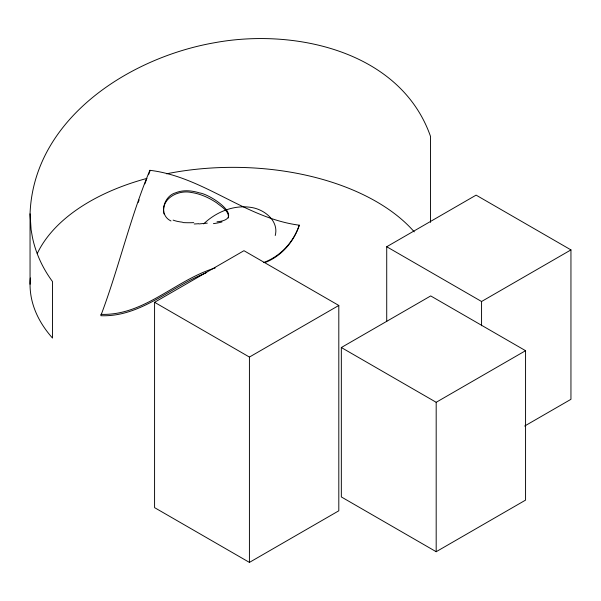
<?xml version="1.0" encoding="UTF-8"?>
<svg xmlns="http://www.w3.org/2000/svg" width="601" height="601" viewBox="0 0 601 601"><rect width="100%" height="100%" fill="white"/><g stroke="black" fill="none" stroke-linecap="round" stroke-linejoin="round"><path stroke-width="0.9" d="M30.05 284.25L30.05 213.806C33.603 118.72 129.598 57.411 214.963 42.663C294.753 27.984 400.709 51.145 430.534 136.457L430.534 222.408M265.447 262.404C281.681 255.936 294.002 241.549 299.29 225.187C245.636 218.283 203.664 176.769 149.867 170.308C130.139 217.547 118.848 267.956 100.81 315.705C140.596 317.32 170.969 286.669 206.053 272.862M149.814 171.676L149.867 170.308M275.228 235.517C279.142 220.845 264.139 209.163 250.917 207.398C233.699 204.648 215.977 212.055 203.641 223.91M138.275 202.349L139.109 199.878M228.418 217.96C229.304 210.936 221.318 206.684 216.668 202.845C209.035 197.714 200.403 193.792 191.253 192.463C178.865 189.766 162.165 197.654 163.63 212.063M144.826 183.861L146.501 179.526M148.492 174.778L149.484 172.449M299.29 225.187C293.378 242.308 280.494 256.334 263.441 262.614M154.577 302.303L243.961 250.7L338.806 305.458L338.806 510.797L249.423 562.401L154.577 507.642L154.577 302.303L249.423 357.062L338.806 305.458M386.721 321.445L386.721 246.741L476.105 195.13L570.95 249.896L570.95 399.312L524.635 426.049M341.338 347.528L430.714 295.925L525.567 350.691L525.567 500.107L436.183 551.71L341.338 496.944L341.338 347.528L436.183 402.294L525.567 350.691M386.721 246.741L481.566 301.499L570.95 249.896M215.166 268.001C175.71 279.811 144.105 316.021 100.87 314.338M217.014 221.807C246.936 218.982 210.996 194.416 199.524 192.913C191.824 190.517 183.185 189.683 175.567 192.816C163.6 196.219 158.236 214.963 170.977 220.958M207.292 223.129L198.954 223.925M163.803 213.032L164.043 213.986M30.05 213.806L31.094 229.672L32.462 237.485A204.43 148.89 -10.8 0 0 52.497 281.561L52.512 338.07A202.913 117.15 0 0 1 30.366 277.97M481.566 301.499L481.566 325.78M436.183 402.294L436.183 551.71M249.423 357.062L249.423 562.401M193.74 222.633A22.658 4.568 -1.7 0 1 182.989 222.58M182.419 222.182A28.623 10.728 -5.1 0 1 173.111 220.124M222.017 221.912A43.618 4.808 -1.1 0 1 213.438 223.632M198.443 223.722A24.025 3.013 -2.2 0 1 194.176 223.985M37.292 253.479A202.913 117.15 0 0 1 147.042 178.369M166.507 173.809A202.913 117.15 0 0 1 414.254 231.881"/></g></svg>
